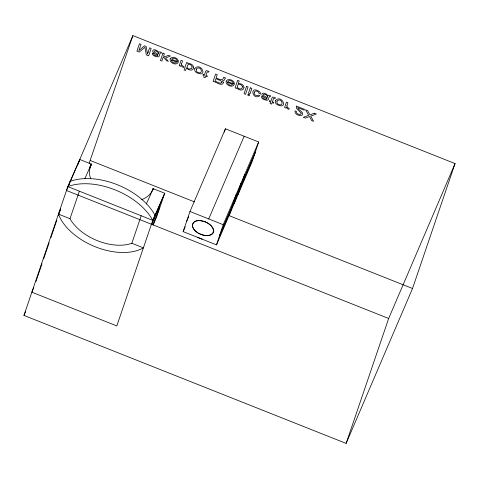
<?xml version="1.0" encoding="UTF-8"?>
<svg xmlns="http://www.w3.org/2000/svg" width="479" height="479" viewBox="0 0 479 479"><rect width="100%" height="100%" fill="white"/><g stroke="black" fill="none" stroke-linecap="round" stroke-linejoin="round"><path stroke-width="0.72" d="M216.502 244.883L223.202 224.687L258.648 142L225.417 128.797L189.977 211.49L183.146 231.632L216.502 244.883L251.948 162.195L258.648 142M229.615 214.293L232.387 205.934M232.854 204.539L236.315 194.097M234.225 203.539L236.997 195.181M237.458 193.791L240.925 183.343M238.045 194.63L240.817 186.271M241.278 184.882L244.745 174.434M224.28 132.156L225.417 128.797M68.988 184.654L132.875 35.602L455.05 163.578L412.515 288.496L346.125 443.398L23.95 315.421L67.814 186.6L79.771 159.495L91.333 164.087A33.356 22.507 19.7 0 0 90.806 178.918M35.991 281.389L41.978 263.809M43.655 258.888L49.163 242.709M50.84 237.788L56.827 220.208M58.504 215.281L60.659 208.952L58.444 214.119A51.073 30.165 23.2 0 0 95.513 246.865A51.073 30.165 23.2 0 0 143.389 247.865L131.833 243.272A40.475 23.902 23.2 0 1 70 218.711L58.444 214.119M68.922 184.684L70.03 181.433A55.091 32.536 23.2 0 1 154.974 215.179L153.645 219.077L164.722 193.241L153.16 188.648A33.356 22.507 19.7 0 1 141.64 199.659M78.119 164.357L79.771 159.495M70 218.711L79.37 191.193M89.166 163.261L132.875 35.602M89.441 169.644L91.333 164.087L84.831 178.715M131.833 243.272L141.203 215.754M346.125 443.398L388.661 318.481L455.05 163.578M89.591 168.925L91.333 164.087L89.292 168.847M152.418 190.72L153.16 188.648L146.37 203.94M68.832 185.02L66.485 190.504L388.661 318.481M33.799 287.663L31.859 292.184L116.81 325.93L152.759 220.346L164.722 193.241L156.681 216.855L153.184 225.016M23.95 315.421L25.71 311.308M152.286 190.69L153.16 188.648M186.571 221.555L188.618 216.771M183.146 231.632L185.199 226.848M189.977 211.49L208.724 218.921L244.164 136.228M219.933 234.812L255.379 152.118M219.532 236.051L254.978 153.358M204.952 221.771C191.606 216.382 187.199 229.106 200.701 234.261A11.149 6.586 23.2 0 0 213.185 232.129A11.149 6.586 23.2 0 0 204.952 221.771L205.629 221.999A11.221 6.628 23.2 0 1 213.502 232.483A11.221 6.628 23.2 0 1 200.689 234.297L198.911 233.387M204.755 221.711L200.12 220.651A11.221 6.628 23.2 0 0 195.845 231.303L198.096 232.986M197.779 237.446L202.18 239.165M90.339 160.519L194.492 201.893M228.513 215.406L412.515 288.496M208.724 218.921L223.202 224.687M151.861 224.699A14.633 0.533 -68.3 0 1 159.453 206.952A14.633 0.533 -68.3 0 1 152.915 224.807M301.147 113.146L300.794 114.224C299.1 115.002 295.914 113.637 296.495 111.439L294.968 110.835C294.334 114.307 299.549 116.505 302.285 115.104C304.464 111.829 298.13 110.493 297.645 107.589L304.165 110.182L304.458 109.326L296.262 106.069L296.573 108.416L301.147 113.146M171.62 60.109L171.608 60.821C172.23 62.623 175.38 64 176.577 62.078L171.62 60.109M227.621 82.352L227.609 83.065C228.238 84.873 231.381 86.244 232.584 84.322L227.621 82.352M242.458 86.741C242.763 90.262 237.075 89.274 237.339 86.31C237.464 83.178 242.188 84.268 242.458 86.741M157.771 55.061L157.483 55.798C156.106 55.989 153.711 55.366 153.663 53.678L152.262 53.121C152.077 55.911 156.13 56.803 158.298 56.887C160.267 56.618 159.082 51.804 161.303 53.193L161.531 52.528L160.531 52.025L159.291 51.912L158.866 52.307C153.364 46.367 148.819 52.289 157.771 55.061M266.935 98.423L266.641 99.153C265.27 99.351 262.869 98.728 262.827 97.039L261.426 96.483C261.241 99.273 265.288 100.165 267.462 100.249C269.426 99.973 268.24 95.165 270.467 96.554L270.695 95.884L269.689 95.387L268.456 95.267L268.024 95.662C262.522 89.729 257.983 95.65 266.935 98.423M181.517 64.006L182.05 65.593L183.876 66.569L183.547 67.521L182.248 66.922L180.978 65.336L180.661 66.27L179.236 65.701L181.068 60.312L182.571 60.911L181.517 64.006M286.885 105.865L287.418 107.446L289.238 108.422L288.915 109.374L287.616 108.775L286.346 107.188L286.029 108.122L284.604 107.553L286.436 102.171L287.939 102.763L286.885 105.865M158.399 53.151L158.1 54.301L154.591 52.283L154.16 51.253L154.843 50.822L156.046 51.043L157.507 51.876L158.399 53.151M267.563 96.513L267.258 97.662L263.755 95.644L263.318 94.614L264.007 94.183L265.21 94.405L266.665 95.231L267.563 96.513M196.264 69.293L196.372 71.066A2.197 1.299 23.2 0 0 197.528 72.203C203.749 75.431 201.593 65.3 196.689 68.563L196.264 69.293M223.561 82.633C222.094 87.106 215.568 81.502 213.083 81.418L215.604 74.029L217.262 74.688L216.179 77.855C218.681 79.083 222.974 81.592 223.741 77.263L225.777 78.071L225.028 78.478L223.992 80.532L222.346 80.831L223.561 82.633M276.952 101.338L277.054 103.117A2.197 1.299 23.2 0 0 278.215 104.254C284.43 107.476 282.281 97.351 277.377 100.614L276.952 101.338M192.133 66.85L191.576 68.491C183.553 71.413 188.169 59.001 192.133 66.85M254.247 92.261C253.253 94.543 256.84 96.8 258.48 95.123L259.935 95.704C252.259 101.051 249.182 84.753 259.325 91.537A3.299 1.946 23.2 0 1 260.384 92.932L260.504 94.034L259.049 93.453L258.612 92.207L256.672 91.088A1.982 1.174 23.2 0 0 255.277 91.124L254.247 92.261M221.891 82.16C220.783 84.999 216.718 81.191 215.035 81.22L215.897 78.694L220.753 80.7L221.891 82.16M170.147 58.917C169.093 62.929 176.925 66.312 178.368 61.971L171.823 59.372L172.254 58.701C173.847 57.546 176.529 58.803 177.008 60.617L178.487 61.204C178.002 57.917 171.919 55.462 170.147 58.917M226.154 81.161C225.094 85.172 232.932 88.555 234.369 84.214L227.824 81.616L228.255 80.951C229.848 79.789 232.537 81.047 233.01 82.867L234.488 83.454C234.003 80.167 227.92 77.706 226.154 81.161M244.003 87.579C243.655 91.435 238.153 90.309 236.794 87.723L236.548 88.435L235.087 87.861L237.644 80.346L239.147 80.945L238.213 83.699C240.65 83.118 244.009 84.825 244.003 87.579M194.725 68.665L194.6 69.994L195.133 71.281A3.97 2.341 23.2 0 0 197.031 72.892C208.527 77.802 200.587 61.45 194.725 68.665M275.413 100.71L275.281 102.045L275.82 103.326A3.97 2.341 23.2 0 0 277.718 104.937C289.208 109.847 281.275 93.495 275.413 100.71M193.654 67.79C193.109 71.497 187.882 70.221 186.445 67.82L185.535 70.503L184.074 69.922L186.6 62.51L187.984 63.06L187.75 63.749C190.283 62.989 193.791 64.94 193.654 67.79M148.107 52.169L147.502 54.055L146.131 46.439L144.49 45.786L138.85 50.618L141.012 44.403L139.425 43.775L136.91 51.163L139.287 52.103L144.933 47.259L146.299 54.893L148.652 55.827L151.166 48.439L149.592 47.81L148.107 52.169M162.962 53.121L160.441 60.51L161.884 61.084L163.345 56.791L166.423 60.611L168.339 61.372L165.608 57.995L170.362 56.061L168.446 55.301L164.734 56.911L163.716 55.714L164.405 53.696L162.962 53.121M203.222 74.389L202.97 75.125L204.18 75.61L203.665 77.113L205.186 77.712L205.695 76.209L207.12 76.778L207.371 76.035L205.946 75.472L207.144 71.958L208.712 72.107L208.958 71.389L206.305 70.611L205.641 71.305L204.431 74.868L203.222 74.389M246.571 86.334L244.056 93.722L245.553 94.315L248.074 86.927L246.571 86.334M248.158 94.183L247.805 95.213L249.331 95.818L249.685 94.788L248.158 94.183M250.325 87.825L248.499 93.183L250.026 93.788L251.846 88.429L250.325 87.825M269.665 100.782L269.414 101.518L270.617 101.997L270.108 103.506L271.623 104.105L272.138 102.602L273.563 103.171L273.814 102.428L272.389 101.865L273.587 98.351L275.156 98.494L275.395 97.782L272.749 97.003L272.084 97.692L270.875 101.261L269.665 100.782M314.272 113.224L309.937 114.948L307.578 110.565L305.572 109.769L308.674 115.301L303.333 117.265L305.41 118.091L309.5 116.505L311.637 120.564L313.613 121.349L310.733 116.116L316.332 114.044L314.272 113.224M152.759 220.346L67.814 186.6A55.091 32.536 23.2 0 1 152.759 220.346"/></g></svg>
